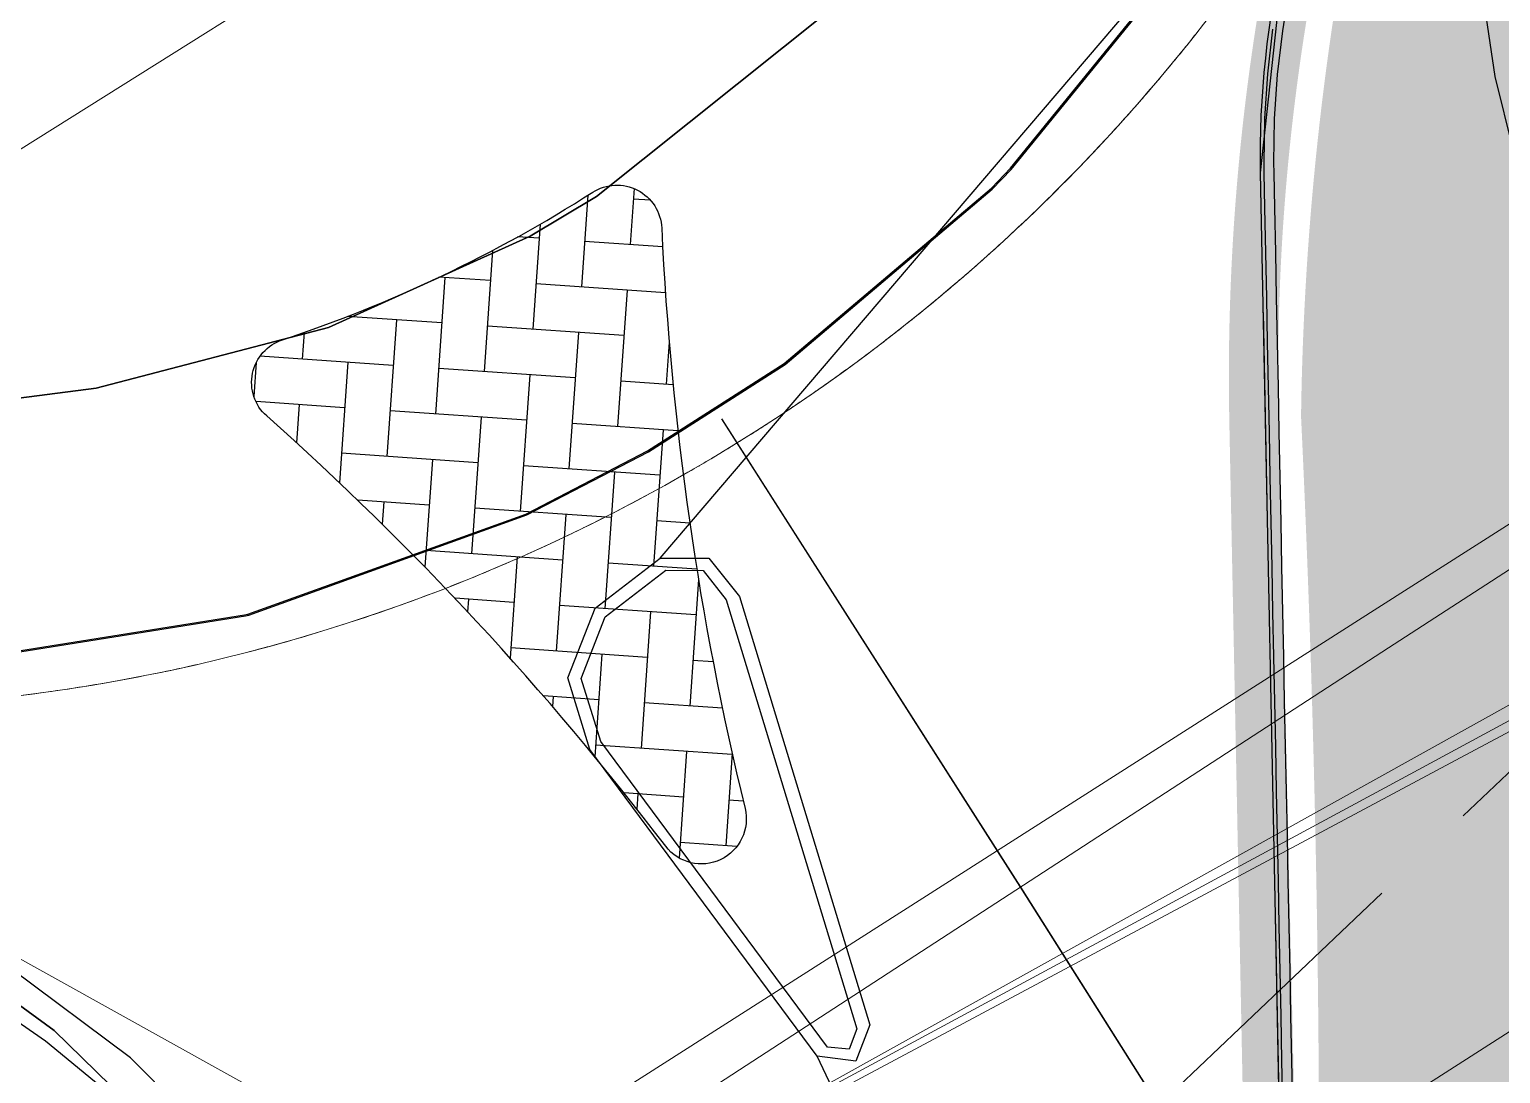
# Model space of a CAD drawing. Header units: metres. Extents: x 507649 to 508899, y 6966965 to 6967377.
# Drawn here: x 507816.89 to 507833.28, y 6967270.71 to 6967282.33 of the extents above; entities that cross this region are included whole.
import ezdxf

# ---------------------------------------------------------------- set-up
doc = ezdxf.new("R2010")
doc.units = ezdxf.units.M
doc.linetypes.add('CENTER2', pattern=[10, 6.25, -1.25, 1.25, -1.25])
for name, color, linetype, lineweight in [('C-PRKG', 252, 'Continuous', 5), ('C_UG_LINES', 252, 'EXISTING_COMMUNICATIONS', 0), ('D_UG_PIPES', 252, 'EXIST_SWD', 0), ('E_UG_LINES', 252, 'EXISTING_ELECTRICITY_UG', 0), ('HT_UG_LINES', 252, 'EXISTING_HIGH_VOLTAGE', 0), ('S_ABAND', 252, 'EXIST_SEWER', 0)]:
    doc.layers.add(name, color=color, linetype=linetype, lineweight=lineweight)
for name, color, linetype in [('C_PAVEMENT_HATCH_1', 252, 'Continuous'), ('C_RD_THRESHOLD_HATCH', 8, 'Continuous'), ('C_TEXT_2.5', 7, 'Continuous'), ('HATCH_LANDSCAPE', 1, 'Continuous'), ('KRB_LIP', 6, 'Continuous'), ('mga2020bdy', 252, 'Continuous'), ('mga2020ROAD_CROWN_SPOTS', 252, 'Continuous'), ('mga2020ROAD_KERB_BACK', 252, 'Continuous'), ('mga2020ROAD_KERB_LIP', 252, 'Continuous'), ('mga2020ROAD_MARKS', 252, 'Continuous'), ('PAV_CREST SAG', 2, 'Continuous'), ('ROAD_CROWN_SPOTS', 252, 'Continuous'), ('ROAD_MARKS', 252, 'Continuous'), ('TIN BORDER', 5, 'Continuous')]:
    doc.layers.add(name, color=color, linetype=linetype)
doc.styles.get("Standard").update_dxf_attribs({"font": 'ARIALN.TTF'})
doc.linetypes.add('EXIST_SEWER', pattern='A,5,-2.5,5,-2,["S",Standard,S=2.5,R=0,X=0,Y=-1.25],-3.5,5,-2.5,5,-2.5', length=33)
doc.linetypes.add('EXIST_SWD', pattern='A,5,-2.5,5,-2,["SWD",Standard,S=2.5,R=0,X=0,Y=-1.25],-8,5,-2.5,5,-2.5', length=37.5)
doc.linetypes.add('EXISTING_COMMUNICATIONS', pattern='A,2,-2,2,-2,2,-2,["COMS",Standard,S=2.5,R=0,X=0,Y=-1.25],-9.75,2,-2,2,-2', length=29.75)
doc.linetypes.add('EXISTING_ELECTRICITY_UG', pattern='A,2,-2,2,-2,2,-2,["E-UG",Standard,S=2.5,R=0,X=0,Y=-1.25],-9.15,2,-2,2,-2', length=29.15)
doc.linetypes.add('EXISTING_HIGH_VOLTAGE', pattern='A,2,-2,2,-2,2,-2,["HV",Standard,S=2.5,R=0,X=0,Y=-1.25],-5.9,2,-2,2,-2', length=25.9)
pattern_1 = [(212.0138548872359, (0, 0), (-0.2853885986457874, -1.237519029097712), [0.238125, -1.557926224]), (167.0138548872359, (0, 0), (-0.2853885986797646, -1.237519029245046), [0.238125, -1.031875]), (257.0138548872358, (0, 0), (1.237519029245046, -0.2853885986797647), [0.238125, -1.031875])]

# ---------------------------------------------------------------- blocks, each defined once
blk = doc.blocks.new('XD_HATCH')
at = {"layer": 'C_PAVEMENT_HATCH_1'}
h = blk.add_hatch(color=256, dxfattribs=at)
h.dxf.hatch_style = 1
edge = h.paths.add_edge_path()
edge.add_line((507833.1805010745, 6967290.990133623), (507833.6972694597, 6967290.801850758))
edge.add_line((507833.6972694597, 6967290.801850758), (507832.3039861959, 6967286.977791952))
edge.add_arc((507855.4316101987, 6967278.50754754), 24.62990118569091, 159.8852848582203, 181.2409717342907)
edge.add_line((507830.8074859045, 6967277.974129166), (507830.9934139936, 6967269.83204882))
edge.add_arc((507850.8904296306, 6967271.573833326), 19.97310803364276, 185.0029183119917, 198.0270897290916)
edge.add_line((507831.897795374, 6967265.392823011), (507830.8510696157, 6967267.020315315))
edge.add_line((507830.8510696157, 6967267.020315315), (507830.4212227296, 6967269.778493953))
edge.add_line((507830.4212227296, 6967269.778493953), (507830.257595785, 6967277.963135796))
edge.add_arc((507855.652521414, 6967278.470829857), 25.4000000189572, 159.9809548697162, 181.1453017407169, ccw=False)
edge.add_line((507831.7872178112, 6967287.166074816), (507833.1805010745, 6967290.990133623))
at = {"layer": 'C_RD_THRESHOLD_HATCH'}
h = blk.add_hatch(dxfattribs=at)
h.set_pattern_fill('AR-HBONE', color=256, scale=0.005, angle=9.027556498247778)
h.set_pattern_definition([(176.0414113854837, (-399.8667242030793, 598.5184347924796), (-0.5418580264764316, -0.4717180080758702), [1.524, -0.508]), (266.0414113854836, (-400.3735118749216, 598.5535047777757), (-0.5418580264764316, -0.4717180080758702), [1.524, -0.508])])
h.paths.add_polyline_path([(507819.7120138711, 6967278.877607235, 0.5780142420946083), (507819.5365861387, 6967278.029027896, -0.04830947577134583), (507823.9801892725, 6967273.237962232, 0.8125308460829055), (507824.8636420964, 6967273.659413892, -0.04826917255151067), (507823.9361948022, 6967280.122298284, 0.5771003589528642), (507823.1673656821, 6967280.520515608, -0.06262473520801268)])
at = {"layer": 'HATCH_LANDSCAPE', "ltscale": 0.5}
h = blk.add_hatch(dxfattribs=at)
h.set_pattern_fill('GRASS', color=256, scale=0.05)
h.set_pattern_definition(pattern_1)
edge = h.paths.add_edge_path()
edge.add_line((507834.6193954688, 6967286.600291312), (507833.7744819438, 6967278.376576887))
edge.add_line((507833.7744819438, 6967278.376576887), (507834.4563013571, 6967266.573215681))
edge.add_arc((507833.4405025796, 6967266.388232799), 1.032504635821581, -56.826910624540915, 10.32079942507761, ccw=False)
edge.add_line((507834.0054582986, 6967265.524004323), (507833.7027343768, 6967265.334803052))
edge.add_line((507833.7027343768, 6967265.334803052), (507831.8594749742, 6967265.881364897))
edge.add_arc((507790.5773104377, 6967261.196539683), 41.54713824204508, 6.474400307689323, 11.72995768922527)
edge.add_arc((507652.9265846052, 6967269.569625111), 178.3302356474724, 0.02358824089148739, 2.71769856664063)
edge.add_arc((507863.8942544243, 6967277.588491443), 32.84090955609387, 156.3817777161933, 179.2381558797338, ccw=False)
edge.add_line((507833.8042519437, 6967290.745888267), (507834.8679978019, 6967290.303659754))
edge.add_line((507834.8679978019, 6967290.303659754), (507834.6193954688, 6967286.600291312))
edge = h.paths.add_edge_path()
edge.add_line((507840.3758278713, 6967264.203142352), (507839.0110722934, 6967268.621626005))
edge.add_line((507839.0110722934, 6967268.621626005), (507838.9485292709, 6967268.96335339))
edge.add_line((507838.9485292709, 6967268.96335339), (507838.9635039289, 6967269.463142969))
edge.add_line((507838.9635039289, 6967269.463142969), (507838.7986050295, 6967271.470712554))
edge.add_line((507838.7986050295, 6967271.470712554), (507838.5425732806, 6967271.980642403))
edge.add_line((507838.5425732806, 6967271.980642403), (507838.3276533945, 6967272.489033962))
edge.add_line((507838.3276533945, 6967272.489033962), (507838.1811915217, 6967272.994864024))
edge.add_line((507838.1811915217, 6967272.994864024), (507838.0533473911, 6967273.499997469))
edge.add_line((507838.0533473911, 6967273.499997469), (507837.4350395626, 6967274.536448358))
edge.add_line((507837.4350395626, 6967274.536448358), (507837.4423968629, 6967274.829816634))
edge.add_line((507837.4423968629, 6967274.829816634), (507837.5229988345, 6967275.333441953))
edge.add_line((507837.5229988345, 6967275.333441953), (507837.4511233652, 6967275.830966054))
edge.add_line((507837.4511233652, 6967275.830966054), (507837.4007565235, 6967276.329350799))
edge.add_line((507837.4007565235, 6967276.329350799), (507837.3857934875, 6967276.829152185))
edge.add_line((507837.3857934875, 6967276.829152185), (507837.370830453, 6967277.328953573))
edge.add_line((507837.370830453, 6967277.328953573), (507837.3558674166, 6967277.828754963))
edge.add_line((507837.3558674166, 6967277.828754963), (507837.2868396933, 6967278.325932855))
edge.add_line((507837.2868396933, 6967278.325932855), (507837.6200792361, 6967280.303915056))
edge.add_line((507837.6200792361, 6967280.303915056), (507837.7290554307, 6967281.298135414))
edge.add_line((507837.7290554307, 6967281.298135414), (507837.7573070796, 6967281.797625691))
edge.add_line((507837.7573070796, 6967281.797625691), (507837.7636895417, 6967283.303206245))
edge.add_line((507837.7636895417, 6967283.303206245), (507837.8003609218, 6967283.801932706))
edge.add_line((507837.8003609218, 6967283.801932706), (507837.9000467379, 6967284.294942679))
edge.add_line((507837.9000467379, 6967284.294942679), (507838.1892145728, 6967285.27281657))
edge.add_line((507838.1892145728, 6967285.27281657), (507838.2709380821, 6967285.76745603))
edge.add_line((507838.2709380821, 6967285.76745603), (507838.3266258775, 6967286.264457378))
edge.add_line((507838.3266258775, 6967286.264457378), (507837.0560399769, 6967286.298986694))
edge.add_line((507837.0560399769, 6967286.298986694), (507837.0835343571, 6967286.024042889))
edge.add_line((507837.0835343571, 6967286.024042889), (507836.2865385371, 6967278.301777771))
edge.add_line((507836.2865385371, 6967278.301777771), (507836.7876890182, 6967269.762304413))
edge.add_line((507836.7876890182, 6967269.762304413), (507836.9971126427, 6967265.972532831))
edge.add_arc((507835.4371840455, 6967265.897474349), 1.561733333287741, -51.23638324740051, 2.7547542889499255, ccw=False)
edge.add_line((507836.4149990282, 6967264.679735105), (507834.7624550043, 6967263.638633193))
edge.add_line((507834.7624550043, 6967263.638633193), (507834.4121730048, 6967261.651446117))
edge.add_line((507834.4121730048, 6967261.651446117), (507838.3368731732, 6967255.369637094))
edge.add_arc((507838.6337139034, 6967255.555079446), 0.3500046931441444, 211.9938469782421, 302.0003564141913)
edge.add_line((507838.8191899792, 6967255.258259786), (507843.101993131, 6967257.934036493))
edge.add_line((507843.101993131, 6967257.934036493), (507849.8852496934, 6967247.07687023))
edge.add_line((507849.8852496934, 6967247.07687023), (507845.6774635735, 6967244.447962086))
edge.add_arc((507845.8629146009, 6967244.151132302), 0.3500000055097708, 121.9960008084674, 211.9959994580438)
edge.add_line((507845.5660848131, 6967243.965681282), (507846.3608748999, 6967242.693553649))
edge.add_arc((507846.6577046819, 6967242.879004667), 0.3499999992237749, 211.9959995750367, 301.9960000325869)
edge.add_line((507846.843155702, 6967242.582174886), (507851.0509418198, 6967245.211083031))
edge.add_line((507851.0509418198, 6967245.211083031), (507857.8321027337, 6967234.357270999))
edge.add_line((507857.8321027337, 6967234.357270999), (507858.9988426766, 6967232.489806683))
edge.add_line((507858.9988426766, 6967232.489806683), (507868.429303905, 6967217.395569216))
edge.add_line((507868.429303905, 6967217.395569216), (507869.5949960137, 6967215.529782008))
edge.add_line((507869.5949960137, 6967215.529782008), (507879.0265050395, 6967200.433867412))
edge.add_line((507879.0265050395, 6967200.433867412), (507880.1921971678, 6967198.568080215))
edge.add_line((507880.1921971678, 6967198.568080215), (507889.6237061941, 6967183.472165617))
edge.add_line((507889.6237061941, 6967183.472165617), (507890.8654897539, 6967181.651586474))
edge.add_line((507890.8654897539, 6967181.651586474), (507890.78939832, 6967181.606378422))
edge.add_line((507890.78939832, 6967181.606378422), (507900.2209073459, 6967166.510463823))
edge.add_line((507900.2209073459, 6967166.510463823), (507895.9380880529, 6967163.834677034))
edge.add_arc((507896.1235286639, 6967163.537840749), 0.3500000003503933, 121.9939907182898, 211.995999679091)
edge.add_line((507895.8266988816, 6967163.352389731), (507896.6214968842, 6967162.080249425))
edge.add_arc((507896.9183187509, 6967162.265713116), 0.3500000018341326, 211.9984456399561, 301.9959995639969)
edge.add_line((507897.1037697699, 6967161.968883332), (507901.3865994727, 6967164.644676626))
edge.add_line((507901.3865994727, 6967164.644676626), (507910.8181198454, 6967149.548743869))
edge.add_line((507910.8181198454, 6967149.548743869), (507906.5469344868, 6967146.881073231))
edge.add_arc((507906.7649254681, 6967146.60279344), 0.3534964070741735, 128.0734383935601, 218.4885273424348)
edge.add_line((507906.4882322391, 6967146.382792152), (507907.8077363106, 6967145.09715323))
edge.add_line((507907.8077363106, 6967145.09715323), (507909.4019173644, 6967144.173819486))
edge.add_line((507909.4019173644, 6967144.173819486), (507911.1823639972, 6967145.031849517))
edge.add_line((507911.1823639972, 6967145.031849517), (507911.5937693072, 6967146.466231182))
edge.add_line((507911.5937693072, 6967146.466231182), (507913.3115518014, 6967147.539454071))
edge.add_line((507913.3115518014, 6967147.539454071), (507911.7606791812, 6967150.31452311))
edge.add_line((507911.7606791812, 6967150.31452311), (507911.3516734242, 6967151.137682742))
edge.add_line((507911.3516734242, 6967151.137682742), (507910.3122964422, 6967152.846562749))
edge.add_line((507910.3122964422, 6967152.846562749), (507910.0252096546, 6967153.256762363))
edge.add_line((507910.0252096546, 6967153.256762363), (507908.2385922894, 6967155.677914258))
edge.add_line((507908.2385922894, 6967155.677914258), (507906.8184919446, 6967157.738492343))
edge.add_line((507906.8184919446, 6967157.738492343), (507905.1467407583, 6967160.231409438))
edge.add_line((507905.1467407583, 6967160.231409438), (507902.6614143918, 6967164.574281249))
edge.add_line((507902.6614143918, 6967164.574281249), (507901.6885275752, 6967166.324702467))
edge.add_line((507901.6885275752, 6967166.324702467), (507890.3491982194, 6967184.591189887))
edge.add_line((507890.3491982194, 6967184.591189887), (507887.9237704384, 6967188.381701108))
edge.add_line((507887.9237704384, 6967188.381701108), (507882.2643780904, 6967197.226188837))
edge.add_line((507882.2643780904, 6967197.226188837), (507881.0852914122, 6967198.949191695))
edge.add_line((507881.0852914122, 6967198.949191695), (507875.2149336361, 6967208.149412785))
edge.add_line((507875.2149336361, 6967208.149412785), (507870.7184207928, 6967215.362695415))
edge.add_line((507870.7184207928, 6967215.362695415), (507864.5811197124, 6967226.2673669))
edge.add_line((507864.5811197124, 6967226.2673669), (507858.7044504904, 6967235.079158742))
edge.add_line((507858.7044504904, 6967235.079158742), (507856.2419477561, 6967238.744187914))
edge.add_line((507856.2419477561, 6967238.744187914), (507855.1022316874, 6967240.390378837))
edge.add_line((507855.1022316874, 6967240.390378837), (507854.8173026708, 6967240.801926568))
edge.add_line((507854.8173026708, 6967240.801926568), (507854.0618077191, 6967242.098604715))
edge.add_line((507854.0618077191, 6967242.098604715), (507852.5759900268, 6967244.707687907))
edge.add_line((507852.5759900268, 6967244.707687907), (507851.0659693284, 6967247.30164973))
edge.add_line((507851.0659693284, 6967247.30164973), (507849.5393429832, 6967249.885236805))
edge.add_line((507849.5393429832, 6967249.885236805), (507848.9948612684, 6967250.724186689))
edge.add_line((507848.9948612684, 6967250.724186689), (507848.7226204122, 6967251.14366163))
edge.add_line((507848.7226204122, 6967251.14366163), (507848.4401184251, 6967251.556725703))
edge.add_line((507848.4401184251, 6967251.556725703), (507847.8617705563, 6967252.374516952))
edge.add_line((507847.8617705563, 6967252.374516952), (507847.3355865018, 6967253.224898706))
edge.add_line((507847.3355865018, 6967253.224898706), (507845.797505259, 6967255.80132908))
edge.add_line((507845.797505259, 6967255.80132908), (507844.2185886921, 6967258.445995442))
edge.add_line((507844.2185886921, 6967258.445995442), (507842.8502130355, 6967261.021741795))
edge.add_line((507842.8502130355, 6967261.021741795), (507842.61122275, 6967261.46138907))
edge.add_line((507842.61122275, 6967261.46138907), (507842.0412357287, 6967262.285757845))
edge.add_line((507842.0412357287, 6967262.285757845), (507840.3758278713, 6967264.203142352))
h = blk.add_hatch(dxfattribs=at)
h.set_pattern_fill('GRASS', color=256, scale=0.05)
h.set_pattern_definition(pattern_1)
h.paths.add_polyline_path([(507794.2220197883, 6967274.079800207), (507799.6365671419, 6967276.387158673), (507801.6839709962, 6967276.558934204), (507805.0072824177, 6967276.382587353), (507808.2535075527, 6967275.649430217), (507811.3777088625, 6967274.495574014), (507814.3363112542, 6967272.968123546), (507817.0729687526, 6967271.071511099), (507817.7453610408, 6967270.519186907), (507820.8046315601, 6967267.430784673), (507821.845686282, 6967265.766763328), (507821.7900266075, 6967265.393410834), (507822.7194955633, 6967263.889397555), (507823.0977196833, 6967263.740801018), (507823.8049183497, 6967263.183961596), (507825.7563928138, 6967262.053961642), (507825.658755254, 6967261.151054123), (507825.5441518705, 6967260.237546831), (507821.0712639182, 6967257.451832637), (507818.8727077473, 6967260.930430212), (507816.0368255893, 6967264.576141057), (507812.8109087891, 6967267.433336127), (507809.6018619249, 6967269.302862145), (507805.8618507306, 6967270.622590808), (507801.8063171711, 6967271.22936102), (507798.1702096141, 6967271.049114736), (507795.5692684158, 6967270.421982888)])
at = {"layer": 'C_RD_THRESHOLD_HATCH', "flags": 128}
blk.add_lwpolyline([(507823.9361948018, 6967280.122298281, 0.04826917254971054), (507824.8636420964, 6967273.659413888, -0.812530845466988), (507823.9801892728, 6967273.237962229, 0.04830947577510638), (507819.5365861387, 6967278.029027893, -0.5780142421293566), (507819.7120138709, 6967278.877607231, 0.06262473521279072), (507823.1673656825, 6967280.520515605, -0.5771041970021659), (507823.936195067, 6967280.122292529)], format="xyb", close=True, dxfattribs=at)
blk = doc.blocks.new('XE_SURVEY')
at = {"layer": 'C_UG_LINES', "flags": 128}
for points in [[(507796.8915589323, 6967270.458031959), (507808.7095223587, 6967266.385472511), (507811.073115044, 6967265.570960621), (507813.2055786164, 6967264.626075762), (507813.9267390646, 6967264.294194201), (507814.2937390646, 6967264.0171942), (507814.7387390646, 6967264.010194201), (507815.3684404712, 6967264.504925121), (507815.7769794907, 6967264.793188662), (507817.4408766003, 6967265.902709762), (507818.8057390646, 6967266.805194201), (507819.0697390646, 6967266.919194201), (507820.8298474543, 6967267.868940723), (507821.2698745517, 6967268.106377354), (507823.0299829414, 6967269.056123876), (507823.4700100389, 6967269.293560506), (507825.2301184285, 6967270.243307029), (507832.2705519873, 6967274.042293117), (507836.5717390646, 6967276.3631942), (507838.2377390646, 6967276.9841942)], [(507838.2877390646, 6967276.8631942), (507836.6257390646, 6967276.249194201), (507832.7819507303, 6967274.196291719), (507828.3715598704, 6967271.84077639), (507823.5201299245, 6967269.249709529), (507820.8738954086, 6967267.836400332), (507819.1097390646, 6967266.894194201), (507818.8607390646, 6967266.7101942), (507818.6105697533, 6967266.53981103), (507818.197312499, 6967266.258353322), (507816.5442834815, 6967265.132522487), (507816.1310262272, 6967264.851064779), (507816.0607390646, 6967264.803194201), (507815.0767390646, 6967264.007194201), (507814.8437390646, 6967263.874194201), (507814.4977390646, 6967263.8931942), (507813.9647390646, 6967264.183194201)]]:
    blk.add_lwpolyline(points, dxfattribs=at)
at = {"layer": 'D_UG_PIPES', "flags": 128}
blk.add_lwpolyline([(507839.8737390646, 6967274.913194201), (507837.6597390646, 6967273.897194201), (507836.287987071, 6967273.040269411), (507831.2362781653, 6967269.802949974), (507823.2377390646, 6967264.6771942)], dxfattribs=at)
at = {"layer": 'E_UG_LINES', "flags": 128}
blk.add_lwpolyline([(507817.2227390645, 6967265.827194201), (507837.8197390646, 6967277.2851942), (507837.8167390646, 6967277.905194201), (507837.3477390646, 6967279.271194201), (507837.2257390646, 6967279.8811942), (507837.4589607367, 6967280.482137543), (507838.2817390646, 6967282.6021942), (507838.5952729094, 6967285.309986497), (507838.6172514759, 6967285.721770137), (507838.7437390646, 6967286.5921942), (507839.0620337288, 6967288.271521547), (507839.9931415994, 6967293.184060415), (507840.0862523864, 6967293.675314303), (507840.2567390646, 6967294.0741942), (507841.5342301978, 6967295.813613861), (507841.8677390646, 6967296.1821942)], dxfattribs=at)
at = {"layer": 'HT_UG_LINES', "flags": 128}
for points in [[(507790.516521466, 6967317.569393685), (507790.1807390646, 6967316.9841942), (507790.1297390646, 6967316.772194201), (507789.8818155807, 6967315.184170079), (507789.1876806832, 6967310.738028297), (507788.026639923, 6967302.82275053), (507786.9427136273, 6967295.401490274), (507786.2659356714, 6967289.945326399), (507785.9357390646, 6967286.2611942), (507786.2762644754, 6967285.005445766), (507787.6251095835, 6967282.902362982), (507790.6012899249, 6967278.277176437), (507794.5187390646, 6967272.189194201), (507794.7263663691, 6967272.031820639), (507795.1467390646, 6967271.713194201), (507799.4245811138, 6967270.408014036), (507804.5896534841, 6967268.520528071), (507811.6191266862, 6967265.905856676), (507813.5727390646, 6967265.179194201), (507813.9881369201, 6967265.192783425), (507814.9790113409, 6967265.25683639), (507818.8438147675, 6967267.557180677), (507823.0594152589, 6967270.245807184), (507827.2750157503, 6967272.934433691), (507831.9121762907, 6967275.89192285), (507834.0199765364, 6967277.236236104), (507835.1823487764, 6967277.977574099), (507835.9663227361, 6967278.357882428), (507837.5415029714, 6967279.122007505), (507837.8282378037, 6967282.609498112), (507837.9464985215, 6967283.601599588), (507838.2778573302, 6967285.573958921), (507838.6920558409, 6967288.039408088), (507839.5204528623, 6967292.970306422), (507839.6637390646, 6967293.823194201), (507839.9257390646, 6967294.366194201), (507840.5642016453, 6967295.17731568), (507841.6267390646, 6967296.527194201), (507844.9020572021, 6967298.418389937), (507851.4606391954, 6967302.056092312), (507858.3654433312, 6967306.093618346), (507860.5248635198, 6967307.353342304)], [(507789.4666966768, 6967316.702941376), (507788.3683861165, 6967309.789723564), (507787.5905686571, 6967304.345001348), (507786.5299084854, 6967296.920380146), (507786.1763550948, 6967294.445506412), (507785.839601562, 6967292.057403652), (507785.3238328162, 6967286.493089524), (507785.6977390646, 6967284.8981942), (507786.0887692277, 6967284.136924844), (507786.3462596885, 6967283.709321521), (507788.8598977152, 6967279.976812463), (507790.2563632856, 6967277.90319632), (507791.9321219701, 6967275.414856948), (507794.4997390646, 6967271.6021942), (507795.3367390646, 6967271.019194201), (507796.2378292554, 6967270.745743148), (507799.5311903783, 6967269.746317035), (507804.7148825601, 6967267.908879947), (507809.4237716155, 6967266.22770064), (507812.2491050488, 6967265.218993055), (507813.4277390646, 6967264.798194201), (507814.1638156542, 6967264.662381984), (507814.6492652154, 6967264.620209678), (507816.4600022385, 6967265.469463134), (507817.3548535319, 6967265.913011418), (507819.0320724226, 6967267.002477706), (507819.4513771452, 6967267.274844279), (507821.5479007586, 6967268.636677139), (507825.3216432626, 6967271.087976286), (507832.0305188252, 6967275.445841439), (507834.1270424385, 6967276.807674299), (507835.0263084916, 6967277.171421773), (507837.3438916222, 6967278.108869602), (507838.0514739312, 6967278.08906449), (507838.5857738786, 6967277.718442818), (507838.9525583178, 6967277.007639801), (507839.1006333434, 6967275.013128887), (507839.1203654389, 6967274.747345514), (507839.6117390646, 6967273.098194201), (507840.166251569, 6967271.801014868), (507840.4073562102, 6967271.364203855), (507841.4473096335, 6967269.655842981), (507842.7472514127, 6967267.520391888), (507844.0471931919, 6967265.384940795), (507845.6071233269, 6967262.822399483), (507846.907065106, 6967260.686948391), (507848.2070068853, 6967258.551497297), (507848.5996165462, 6967257.908244752), (507849.5188827537, 6967256.423372585), (507850.8348309996, 6967254.297747921), (507852.1507792455, 6967252.172123256), (507853.7299171406, 6967249.621373659), (507855.0458653865, 6967247.495748995), (507856.3618136324, 6967245.37012433), (507857.6777618784, 6967243.244499666), (507860.3096583702, 6967238.993250336), (507861.8887962652, 6967236.442500739), (507864.5206927571, 6967232.191251411), (507867.4471680819, 6967227.534522778), (507870.1205153672, 6967223.309216364), (507874.1305362952, 6967216.971256743), (507874.3978710237, 6967216.548726101), (507875.4672099379, 6967214.858603536), (507875.7345446664, 6967214.436072895), (507875.9937457235, 6967214.026397767), (507876.1093225256, 6967213.84267688), (507876.2347370225, 6967213.634777103), (507876.7798684667, 6967212.73111199), (507877.2964058228, 6967211.874847335), (507878.3294805349, 6967210.162318025), (507879.6208239251, 6967208.021656387), (507880.9121673154, 6967205.880994748), (507882.2035107056, 6967203.74033311), (507883.7531227738, 6967201.171539145), (507884.786197486, 6967199.459009835), (507885.3027348421, 6967198.602745179), (507886.3358095542, 6967196.890215869), (507886.5940782322, 6967196.462083541), (507887.623672826, 6967194.755323227), (507888.4767390646, 6967193.3411942), (507888.939961876, 6967192.622278519), (507890.5648715438, 6967190.100440186), (507891.9189629336, 6967187.998908244), (507892.9907367331, 6967186.33552947), (507893.0022360454, 6967186.317682689), (507894.8979639912, 6967183.375537969), (507896.252055381, 6967181.274006026), (507897.6061467708, 6967179.172474083), (507899.3737390646, 6967176.429194201), (507901.2067811604, 6967173.17313499), (507903.9049048621, 6967168.380418798), (507905.3766086994, 6967165.766209967), (507906.6030285638, 6967163.587702607), (507907.5841644553, 6967161.844896719), (507908.8105843198, 6967159.666389359), (507909.3967390646, 6967158.6251942), (507909.8545001108, 6967156.879048722), (507910.4884652348, 6967154.46076664), (507910.6152582596, 6967153.977110225), (507911.1185463925, 6967152.053119075), (507911.1483750044, 6967151.900386515), (507911.3935395501, 6967150.918053583), (507912.1199787448, 6967148.007334412), (507913.9478512463, 6967140.733571518), (507915.6957390646, 6967134.162194201), (507919.1949439618, 6967129.043865682), (507921.8223078701, 6967127.059333985), (507926.7692017755, 6967126.164536833), (507930.8748819091, 6967126.929602946), (507931.785581651, 6967127.289850254), (507937.0256443868, 6967130.812627831), (507939.977542479, 6967135.672198986), (507940.7129253979, 6967136.882825338), (507941.9160463804, 6967140.78508985), (507942.6526166667, 6967143.174119824)]]:
    blk.add_lwpolyline(points, dxfattribs=at)
at = {"layer": 'mga2020bdy'}
blk.add_polyline3d([(507815.3346706298, 6967278.041236704, 4.977048848888042), (507817.6363145687, 6967278.338723004, 5.008043086440635), (507820.2232670619, 6967279.013885377, 5.039411949341575), (507822.4694649121, 6967280.032029168, 5.068341417391688), (507823.211441691, 6967280.472593747, 5.050576361925395), (507825.8082074623, 6967282.54956877, 4.981990047577606)], dxfattribs=at)
at = {"layer": 'mga2020ROAD_CROWN_SPOTS'}
blk.add_polyline3d([(507824.6095257946, 6967277.985532708, 5.025702666123508), (507827.9588647451, 6967272.740206889, 4.932680590417887), (507832.7411500632, 6967265.173833888, 4.856702005114644)], dxfattribs=at)
at = {"layer": 'mga2020ROAD_KERB_BACK'}
blk.add_polyline3d([(507814.336311254, 6967272.968123543, 4.918846158514478), (507817.0729687521, 6967271.071511097, 4.895116670422695), (507817.7453610408, 6967270.519186904, 4.88891929934537), (507820.8046315598, 6967267.430784672, 4.836368804765858), (507821.845686282, 6967265.766763325, 4.824591972054077), (507821.7900266072, 6967265.393410831, 4.818216495955965), (507822.7194955635, 6967263.889397552, 4.801651932627946), (507823.0977196825, 6967263.740801015, 4.793439422029612), (507823.80491835, 6967263.183961594, 4.790686112405665), (507825.7281850991, 6967260.147415413, 4.753626332810374)], dxfattribs=at)
at = {"layer": 'mga2020ROAD_KERB_LIP'}
for points in [[(507839.8140979399, 6967269.34816642, 4.654402264680595), (507837.390933875, 6967273.115664792, 4.689157754409297), (507836.2721829271, 6967274.958398334, 4.698426932609651), (507835.1814738894, 6967276.792382579, 4.727496738041138), (507834.6008711212, 6967277.872832519, 4.739988209964393), (507833.4210993186, 6967280.983522862, 4.773914114698218), (507833.21705476, 6967281.807557365, 4.782558664007874), (507832.8529794187, 6967284.261555151, 4.800173557563791), (507832.9090624058, 6967287.516346589, 4.823301178005726), (507832.916322456, 6967287.587924015, 4.824052800931637), (507833.5563326271, 6967290.853200631, 4.858862503549589), (507834.3790779315, 6967293.111339023, 4.88398873765826), (507834.7737624672, 6967293.949893867, 4.889212746220306), (507836.5288249956, 6967296.77680029, 4.907991780235252), (507837.1988024024, 6967297.613420451, 4.91403346672747), (507838.6093643368, 6967299.100100264, 4.930517216019884), (507838.7633979355, 6967299.241834298, 4.932056280674553), (507839.8996895797, 6967300.185794771, 4.942921407953376)], [(507824.3552540817, 6967263.210712752, 4.684078221134186), (507823.0817752835, 6967265.258700086, 4.692086504439329), (507821.5051048379, 6967267.307962562, 4.716474354948986), (507821.1333701123, 6967267.745206805, 4.721886166193152), (507818.0279656761, 6967270.874324698, 4.777687725832102), (507818.0187502885, 6967270.882168232, 4.77776166243039), (507815.3496992346, 6967272.872873575, 4.798119063984895)]]:
    blk.add_polyline3d(points, dxfattribs=at)
at = {"layer": 'mga2020ROAD_MARKS'}
for points in [[(507825.8082074623, 6967282.54956877, 4.981990047577606), (507823.211441691, 6967280.472593747, 5.050576361925395), (507822.4694649121, 6967280.032029168, 5.068341417391688), (507820.2232670619, 6967279.013885377, 5.039411949341575), (507817.6363145687, 6967278.338723004, 5.008043086440635), (507815.3346706298, 6967278.041236704, 4.977048848888042), (507812.3143023163, 6967277.721602491, 4.936485978967834), (507810.3606066982, 6967277.557333411, 4.918282720826092), (507806.9839925446, 6967277.351634419, 4.88687340346139), (507802.3414556886, 6967277.138805415, 4.868306372444209), (507800.3790471219, 6967277.070763134, 4.856953791605855), (507798.1008526481, 6967276.609311718, 4.843509660172065), (507797.9369100454, 6967276.559315305, 4.841723690262032), (507795.6375464019, 6967275.590532969, 4.815684402332693), (507793.9335915686, 6967274.491078609, 4.794532438827789)], [(507809.4058895492, 6967275.856651828, 4.846681302581985), (507812.6871393083, 6967275.2991701, 4.866292931318886), (507814.5434868363, 6967275.222327281, 4.877232368895521), (507816.0153624968, 6967275.281386207, 4.893903512837425), (507819.3023823726, 6967275.80377131, 4.93160428298489), (507819.3361456722, 6967275.812031247, 4.931997577707061), (507822.4343034673, 6967276.927051019, 4.997235371932819), (507823.7888598202, 6967277.62857592, 5.027426259140777), (507825.3094215594, 6967278.601774782, 4.984960415417874), (507827.617122121, 6967280.553311619, 4.913817088117479), (507827.8279435637, 6967280.775415878, 4.911410518226153), (507829.9295506304, 6967283.357504035, 4.885225738670685), (507830.9081834214, 6967284.865093336, 4.871097425140103), (507831.6516457833, 6967286.206770571, 4.865677043970907), (507832.9607605117, 6967289.267840669, 4.853904814386462), (507833.2372998067, 6967290.114450477, 4.850757920622902)]]:
    blk.add_polyline3d(points, dxfattribs=at)
at = {"layer": 'ROAD_CROWN_SPOTS'}
blk.add_polyline3d([(507824.6004967717, 6967277.996472284, 5.025702666123508), (507827.9510754515, 6967272.748885257, 4.932680590417887), (507832.7351287646, 6967265.179251828, 4.856702005114644)], dxfattribs=at)
at = {"layer": 'ROAD_MARKS'}
blk.add_polyline3d([(507809.3905159266, 6967275.867131562, 4.846681302581985), (507812.6731068636, 6967275.309328638, 4.866292931318886), (507814.5302197498, 6967275.232402727, 4.877232368895521), (507816.0027055708, 6967275.291445381, 4.893903512837425), (507819.2910988639, 6967275.813955584, 4.93160428298489), (507819.324876351, 6967275.822218002, 4.931997577707061), (507822.4243458646, 6967276.937613114, 4.997235371932819), (507823.7794816353, 6967277.639390605, 5.027426259140777), (507825.3006989358, 6967278.612949785, 4.984960415417874), (507827.6094075379, 6967280.565229662, 4.913817088117479), (507827.8203222822, 6967280.787419917, 4.911410518226153), (507829.9228696148, 6967283.370517504, 4.885225738670685), (507830.9019486874, 6967284.878703044, 4.871097425140103), (507831.6457555158, 6967286.220914425, 4.865677043970907), (507832.9554961063, 6967289.28321389, 4.853904814386462), (507833.2321731381, 6967290.130166072, 4.850757920622902)], dxfattribs=at)
at = {"layer": 'S_ABAND', "flags": 128}
blk.add_lwpolyline([(507803.53361393, 6967272.680870763), (507856.4069190848, 6967305.852477254)], dxfattribs=at)
blk = doc.blocks.new('25027_BNP_Skygate Play-Sheet - 000101 - SITE PLAN')
at = {"layer": 'C-PRKG'}
for p, q in [((-2246363.664499062, 3960197.057937946), (-2240406.802472003, 3963497.838305818)), ((-2244584.76129009, 3946306.41020187), (-2254598.978347028, 3952294.370433745)), ((-2242499.246940985, 3949081.524612951), (-2242500.614678442, 3949090.833697647))]:
    blk.add_line(p, q, dxfattribs=at)
for radius, start, end in [(19800.23849663521, 133.2440159509308, 188.344768485404), (19800.23849663534, 153.9370390149701, 155.3718282161791), (19800.23849663536, 155.3718632836626, 156.8066195094594), (19800.2384966354, 156.8066806037111, 158.2414108025528), (19800.23849663529, 158.2414790027908, 159.676202095517), (19800.23849663539, 159.6762563467686, 161.1109933875556), (19800.2384966354, 161.1110192944701, 162.5457823786961), (19800.23849663538, 162.545784683207, 163.980565168138), (19800.23849663539, 163.980575974657, 165.4153664297469), (19800.23849663541, 165.4153672677714, 166.8501585593468), (19800.2384966356, 166.8501713656013, 168.2601644416904), (19800.23849663532, 169.0023667655437, 169.7197411450041), (19800.23849663513, 169.7197622817998, 171.1545324397432), (19800.23849663537, 171.1545458974815, 172.5893237330008), (19800.2384966353, 172.5893271498927, 174.0241141819739), (19800.23849663541, 174.0241150243531, 175.4589063179446), (19800.23849663527, 175.458908951745, 176.8936976115676), (19800.23849663543, 176.8937067470939, 178.3037032092934), (19800.23849663533, 179.4046007497198, 179.763280199107), (19800.23849663515, 179.7632995639259, 181.1980714913802), (19800.2384966354, 181.1980911564793, 182.6328627836414), (19800.23849663521, 182.632877769846, 184.067654074893), (19800.2384966354, 184.0676576964913, 185.5024329248014), (19800.23849663537, 185.5024453671441, 186.9372103662466), (19800.23849663537, 186.9372366627483, 188.0132990465642), (19800.23849663555, 188.0215570979192, 188.344768485404), (19800.23849663559, 188.344768485404, 214.1982712283716), (19800.23849663523, 188.3720279542031, 189.8067903435856), (19800.23849663507, 189.8068192472009, 191.2415948454335), (19800.23849663516, 191.2416105412608, 192.6764018331049), (19800.23849663529, 192.6764042746895, 194.1111931252379), (19800.23849663545, 194.1112096481863, 195.545984419973), (19800.23849663518, 195.5460064425071, 196.9807757144167)]:
    blk.add_arc((-2222910.007381029, 3951964.429048812), radius, start, end, dxfattribs=at)
for points in [[(-2240909.020760144, 3960215.727889237), (-2240977.887516037, 3960065.487952031), (-2241044.873581812, 3959914.386076381), (-2241109.959579226, 3959762.470285104)], [(-2241109.959579226, 3959762.470285106), (-2241044.873581812, 3959914.386076383), (-2240977.887516038, 3960065.487952033), (-2240909.020760145, 3960215.72788924)], [(-2241109.967983222, 3959762.450669492), (-2241175.053493523, 3959610.535563353), (-2241238.23895352, 3959457.806551744), (-2241299.50498526, 3959304.311656769)], [(-2241299.504985261, 3959304.311656769), (-2241238.238953521, 3959457.806551745), (-2241175.053493524, 3959610.535563353), (-2241109.967983223, 3959762.450669493)], [(-2241299.513809749, 3959304.289548), (-2241360.780260434, 3959150.79306809), (-2241420.127244132, 3958996.530692034), (-2241477.535382316, 3958841.550443353)], [(-2241477.535382316, 3958841.550443354), (-2241420.127244132, 3958996.530692035), (-2241360.780260435, 3959150.793068091), (-2241299.51380975, 3959304.289548002)], [(-2241477.541955258, 3958841.53269887), (-2241534.951090825, 3958686.549303304), (-2241590.421302774, 3958530.848008302), (-2241643.933211416, 3958374.476840253)], [(-2241643.933211417, 3958374.476840254), (-2241590.421302774, 3958530.848008303), (-2241534.951090826, 3958686.549303306), (-2241477.541955259, 3958841.532698871)], [(-2241643.936135281, 3958374.468296201), (-2241697.448947211, 3958218.094255734), (-2241749.003384149, 3958061.050318695), (-2241798.58006535, 3957903.384514101)], [(-2241798.58006535, 3957903.384514103), (-2241749.003384149, 3958061.050318697), (-2241697.448947211, 3958218.094255735), (-2241643.936135281, 3958374.468296202)], [(-2241941.359594482, 3957428.570205163), (-2241986.964797041, 3957269.709780058), (-2242030.578324839, 3957110.277253343), (-2242072.189535886, 3956950.323433122)], [(-2242072.189535886, 3956950.323433121), (-2242113.800746934, 3956790.369612899), (-2242153.40964123, 3956629.89449917), (-2242191.005576786, 3956468.948900037)], [(-2242191.005576786, 3956468.948900037), (-2242227.952396466, 3956310.782121057), (-2242262.955167168, 3956152.160962832), (-2242296.003788658, 3955993.133646947)], [(-2242297.744926109, 3955984.746338609), (-2242331.3034093, 3955822.914668125), (-2242362.838394185, 3955660.663342137), (-2242392.339239581, 3955498.043164887)], [(-2242296.003788658, 3955993.133646946), (-2242296.584417386, 3955990.339708084), (-2242297.16444293, 3955987.545643855), (-2242297.743865239, 3955984.751454519)], [(-2242392.340549302, 3955498.035945185), (-2242421.841804078, 3955335.41316848), (-2242449.30885445, 3955172.421529521), (-2242474.731058727, 3955009.111834975)], [(-2242474.731058726, 3955009.111834975), (-2242449.308854449, 3955172.421529521), (-2242421.841804077, 3955335.41316848), (-2242392.340549302, 3955498.035945185)], [(-2242474.731777033, 3955009.107220643), (-2242500.154182228, 3954845.795981996), (-2242523.53170271, 3954682.166682249), (-2242544.853696489, 3954518.270129505)], [(-2242544.853696489, 3954518.270129506), (-2242555.514693378, 3954436.321853133), (-2242575.808923806, 3954272.291673891), (-2242594.042306535, 3954108.019645702), (-2242602.643609697, 3954025.829655807)], [(-2242602.643639985, 3954025.829366391), (-2242619.84620215, 3953861.449785182), (-2242634.987221505, 3953696.85430185), (-2242648.065287833, 3953532.094807502)], [(-2242648.065287833, 3953532.094807503), (-2242634.987221505, 3953696.85430185), (-2242619.846202149, 3953861.449785182), (-2242602.643639985, 3954025.829366391)], [(-2242648.065360001, 3953532.093898318), (-2242661.143367067, 3953367.335054347), (-2242672.158437405, 3953202.412200754), (-2242681.109160813, 3953037.377228031)], [(-2242681.109160812, 3953037.377228031), (-2242672.158437404, 3953202.412200754), (-2242661.143367066, 3953367.335054348), (-2242648.06536, 3953532.093898318)], [(-2242681.10933206, 3953037.374070536), (-2242689.905408899, 3952875.190019263), (-2242696.707844548, 3952712.897689363), (-2242701.515300633, 3952550.546328343)], [(-2242701.767064504, 3952541.981521387), (-2242706.587596816, 3952376.775376223), (-2242709.342401409, 3952211.509003947), (-2242710.030068113, 3952046.23429394)], [(-2242701.515300633, 3952550.546328343), (-2242701.599801406, 3952547.692674506), (-2242701.683685826, 3952544.839002432), (-2242701.766953887, 3952541.985312387)], [(-2242710.030095964, 3952046.227599791), (-2242710.717706713, 3951880.952922696), (-2242709.338180382, 3951715.669908577), (-2242705.890106802, 3951550.430446786)], [(-2242705.890106801, 3951550.430446787), (-2242709.338180381, 3951715.669908577), (-2242710.717706712, 3951880.952922696), (-2242710.030095963, 3952046.227599791)], [(-2242705.889965069, 3951550.423654674), (-2242702.441787558, 3951385.181930039), (-2242696.925006093, 3951219.983759638), (-2242689.338210447, 3951054.881034958)], [(-2242660.366852973, 3950559.911053687), (-2242648.639904711, 3950395.051016257), (-2242634.844961314, 3950230.338060892), (-2242618.989757292, 3950065.823398694)], [(-2242618.989757292, 3950065.823398694), (-2242634.844961314, 3950230.338060892), (-2242648.63990471, 3950395.051016258), (-2242660.366852972, 3950559.911053688)], [(-2242618.989343754, 3950065.819107796), (-2242603.134241754, 3949901.305879346), (-2242585.218915019, 3949736.990941061), (-2242565.251097856, 3949572.92550271)], [(-2242565.251097855, 3949572.92550271), (-2242585.218915018, 3949736.990941061), (-2242603.134241753, 3949901.305879346), (-2242618.989343753, 3950065.819107797)], [(-2242565.249996678, 3949572.916454912), (-2242545.661216217, 3949411.96598636), (-2242524.097143125, 3949251.25563453), (-2242500.56507949, 3949090.8337474)], [(-2242516.862743804, 3949204.217700147), (-2242534.144142191, 3949326.962543202), (-2242550.274314068, 3949449.869329156), (-2242565.249996678, 3949572.916454912)], [(-2242500.56507949, 3949090.833747401), (-2242505.968744799, 3949127.671408552), (-2242511.268638186, 3949164.524280415), (-2242516.464671234, 3949201.391777575)], [(-2242500.565079491, 3949090.8337474), (-2242500.109883258, 3949087.730600998), (-2242499.653950649, 3949084.627562533), (-2242499.197281715, 3949081.524632354)], [(-2242499.197281714, 3949081.524632355), (-2242499.653950648, 3949084.627562534), (-2242500.109883257, 3949087.730600998), (-2242500.56507949, 3949090.8337474)], [(-2242499.195632627, 3949081.513427315), (-2242475.130780419, 3948918.000530955), (-2242449.021230191, 3948754.788337404), (-2242420.874715921, 3948591.928054254)], [(-2242420.87471592, 3948591.928054255), (-2242449.02123019, 3948754.788337404), (-2242475.130780418, 3948918.000530956), (-2242499.195632627, 3949081.513427315)], [(-2242420.873007475, 3948591.918168923), (-2242392.726337328, 3948429.057475019), (-2242362.542692665, 3948266.54869439), (-2242330.329807525, 3948104.443035032)], [(-2242330.329807524, 3948104.443035032), (-2242362.542692664, 3948266.54869439), (-2242392.726337327, 3948429.057475019), (-2242420.873007474, 3948591.918168924)], [(-2242330.328745052, 3948104.437688327), (-2242298.115572164, 3947942.33081434), (-2242263.873128254, 3947780.627068271), (-2242227.609147535, 3947619.377659277)], [(-2242227.609147534, 3947619.377659277), (-2242263.873128254, 3947780.627068271), (-2242298.115572164, 3947942.33081434), (-2242330.328745051, 3948104.437688327)], [(-2242112.758735996, 3947137.036712207), (-2242072.460040466, 3946976.747500943), (-2242030.149870485, 3946816.963394076), (-2241985.845230992, 3946657.733840465)], [(-2241985.845230992, 3946657.733840465), (-2242030.149870485, 3946816.963394076), (-2242072.460040466, 3946976.747500943), (-2242112.758735996, 3947137.036712207)], [(-2241985.843205074, 3946657.726559383), (-2241941.538693854, 3946498.497702196), (-2241895.239730404, 3946339.823394284), (-2241846.96331945, 3946181.753083874)], [(-2241846.96331945, 3946181.753083873), (-2241895.239730404, 3946339.823394284), (-2241941.538693854, 3946498.497702195), (-2241985.843205075, 3946657.726559382)], [(-2241846.960493837, 3946181.743832043), (-2241798.686368097, 3946023.681280249), (-2241748.434988709, 3945866.222667809), (-2241696.223357901, 3945709.41743569)], [(-2241696.212636602, 3945709.385236907), (-2241644.001547427, 3945552.58252681), (-2241589.830268817, 3945396.433180146), (-2241533.715802207, 3945240.98663558)]]:
    blk.add_open_spline(points, degree=3, dxfattribs=at)
for points, knots in [([(-2241798.580302216, 3957903.383760813), (-2241817.171476348, 3957844.259334444), (-2241866.006418213, 3957686.360580023), (-2241912.856342883, 3957527.857970853), (-2241941.359594482, 3957428.570205163)], [-0.6315789194283483, -0.6315789194283483, -0.6315789194283483, -0.6315789194283483, -0.625, -0.6140350877192982, -0.6140350877192982, -0.6140350877192982, -0.6140350877192982]), ([(-2241941.359594482, 3957428.570205163), (-2241912.856342883, 3957527.857970854), (-2241866.006418212, 3957686.360580025), (-2241817.171476348, 3957844.259334445), (-2241798.580302215, 3957903.383760815)], [0.6140350877192982, 0.6140350877192982, 0.6140350877192982, 0.6140350877192982, 0.625, 0.6315789194283483, 0.6315789194283483, 0.6315789194283483, 0.6315789194283483]), ([(-2242689.338210447, 3951054.881034958), (-2242684.596463168, 3950951.691832033), (-2242675.71593103, 3950786.649176725), (-2242664.764513751, 3950621.734398673), (-2242660.366941604, 3950559.912299694)], [-0.3859649122807017, -0.3859649122807017, -0.3859649122807017, -0.3859649122807017, -0.375, -0.3684210968301951, -0.3684210968301951, -0.3684210968301951, -0.3684210968301951]), ([(-2242660.366941603, 3950559.912299694), (-2242664.76451375, 3950621.734398673), (-2242675.715931029, 3950786.649176726), (-2242684.596463167, 3950951.691832033), (-2242689.338210446, 3951054.881034958)], [0.3684210968301951, 0.3684210968301951, 0.3684210968301951, 0.3684210968301951, 0.375, 0.3859649122807017, 0.3859649122807017, 0.3859649122807017, 0.3859649122807017]), ([(-2242227.608963578, 3947619.376841308), (-2242200.410627902, 3947498.438251616), (-2242162.630421568, 3947337.529401395), (-2242122.834474163, 3947177.113296911), (-2242112.760119342, 3947137.042214511)], [-0.2631578947368421, -0.2631578947368421, -0.2631578947368421, -0.2631578947368421, -0.25, -0.245614235829355, -0.245614235829355, -0.245614235829355, -0.245614235829355]), ([(-2242112.760119342, 3947137.04221451), (-2242122.834474163, 3947177.11329691), (-2242162.630421569, 3947337.529401394), (-2242200.410627902, 3947498.438251616), (-2242227.608963578, 3947619.376841308)], [0.245614235829355, 0.245614235829355, 0.245614235829355, 0.245614235829355, 0.25, 0.2631578947368421, 0.2631578947368421, 0.2631578947368421, 0.2631578947368421])]:
    blk.add_open_spline(points, degree=3, knots=knots, dxfattribs=at)
blk = doc.blocks.new('XE_ARCH')
at = {"xscale": 0.001, "yscale": 0.001, "zscale": 0.001, "rotation": 121.996}
blk.add_blockref('25027_BNP_Skygate Play-Sheet - 000101 - SITE PLAN', (509988.1258491366, 6971273.770169701), dxfattribs=at)
blk = doc.blocks.new('A$Cbbbd136e')
at = {"layer": 'TIN BORDER'}
blk.add_lwpolyline([(507831.7816646467, 6967285.649713945, 0.1284475707101562), (507830.6022661818, 6967280.734728027), (507830.8116163633, 6967270.263003679, 0.003935264731821001), (507830.8167254105, 6967270.07966676, 0.03904943488759734), (507831.0230584582, 6967268.27421204, 0.08590865392221968), (507832.435276003, 6967264.558948359), (507832.4323260742, 6967264.557201501), (507829.5383963841, 6967262.730708331), (507826.831218564, 6967261.046171527), (507826.8310263129, 6967261.04647924), (507826.3563671536, 6967261.806210697), (507824.3039724072, 6967263.286356701), (507823.884144722, 6967263.31136715), (507822.8294231705, 6967263.99684982), (507821.9216934172, 6967265.465685971), (507820.9282119442, 6967267.519779067), (507817.1687312042, 6967271.187645534), (507813.8445088044, 6967273.615371708)], format="xyb", dxfattribs=at)
blk = doc.blocks.new('XD_DESIGN BASE_1')
at = {"layer": 'KRB_LIP'}
for points in [[(507830.8763064137, 6967283.26796642, 4.893878410803154), (507830.6022661817, 6967280.734728029, 4.919428025372326), (507830.6022661817, 6967280.734728029, 4.919428025372326), (507830.811616363, 6967270.263003692, 4.867058941628784), (507830.8167254105, 6967270.07966676, 4.866141891572624), (507830.8167254105, 6967270.07966676, 4.866141891572624), (507831.0230584582, 6967268.27421204, 4.875237158499658), (507831.0230584582, 6967268.27421204, 4.875237158499658), (507831.5695805795, 6967266.355919345, 4.885222506942227), (507832.4352760031, 6967264.558948359, 4.895207855384797), (507832.4352760031, 6967264.558948359, 4.895207855384797), (507832.5822141427, 6967264.317539396, 4.896620946470648), (507832.5822141427, 6967264.317539396, 4.896620946470648), (507833.9700551569, 6967262.098464169, 4.90970757836476), (507838.2843656237, 6967255.329181418, 4.969320075120777), (507838.5956909014, 6967255.110233293, 4.97239885549061), (507838.9709405121, 6967255.1738685, 4.975477635860443), (507838.9709405121, 6967255.1738685, 4.975477635860443), (507843.1303507783, 6967257.772552751, 5), (507849.7536015036, 6967247.171489133, 4.899999999906868)], [(507824.8005272215, 6967276.020169459, 4.991467146668583), (507826.2540681055, 6967271.249787681, 4.877320002298802), (507826.0976799837, 6967270.845775439, 4.869986484292895), (507825.6680393144, 6967270.901381476, 4.862652966286987), (507825.6680393144, 6967270.901381476, 4.862652966286987), (507823.1364503819, 6967274.315281309, 4.928658161778003), (507822.8890534865, 6967275.112036032, 4.951097436016425), (507823.1930319555, 6967275.888966145, 4.973536710254848), (507823.1930319555, 6967275.888966145, 4.973536710254848), (507823.9184992658, 6967276.446035178, 4.995311240665615), (507823.9184992658, 6967276.446035178, 4.995311240665615), (507824.462195339, 6967276.445771418, 4.993389193667099), (507824.8005272215, 6967276.020169459, 4.991467146668583), (507824.8005272215, 6967276.020169459, 4.991467146668583)]]:
    blk.add_polyline3d(points, dxfattribs=at)
blk.add_polyline3d([(507824.6553241154, 6967275.982081071, 5.141467146575451), (507826.1105811531, 6967271.206067041, 5.02732000220567), (507826.0248671494, 6967270.977052405, 5.019986484199762), (507825.7814434818, 6967271.000279801, 5.012652966193855), (507825.7814434818, 6967271.000279801, 5.012652966193855), (507823.2569371136, 6967274.404628651, 5.078658161684871), (507823.0389566243, 6967275.106646289, 5.101097435923293), (507823.3067909284, 6967275.791196538, 5.123536710161716), (507823.3067909284, 6967275.791196538, 5.123536710161716), (507823.9835878764, 6967276.310892763, 5.145311240572482), (507823.9835878764, 6967276.310892763, 5.145311240572482), (507824.3992843116, 6967276.309569841, 5.143389193573967), (507824.6553241154, 6967275.982081071, 5.141467146575451)], close=True, dxfattribs=at)
at = {"layer": 'PAV_CREST SAG'}
for points in [[(507823.9184992658, 6967276.446035178, 4.995311240665615), (507831.7816646467, 6967285.649713945, 4.868328796233982)], [(507830.7391160564, 6967282.3343485, 5.053328796289861), (507830.6814820403, 6967281.839746986, 5.058328796178102), (507830.6486398252, 6967281.342883095, 5.063328796066344), (507830.6406714981, 6967280.844998728, 5.068328795954585), (507830.6422581905, 6967280.735527547, 5.069428025279194), (507830.6500550336, 6967280.345528398, 5.067477639764547), (507830.6600490115, 6967279.845628288, 5.064977639820427), (507830.6700429888, 6967279.345728178, 5.062477639876306), (507830.6800369667, 6967278.845828068, 5.059977639932185), (507830.6900309441, 6967278.345927957, 5.057477639988065), (507830.7000249219, 6967277.846027847, 5.054977640043944), (507830.7100188993, 6967277.346127737, 5.052477640099823), (507830.7200128771, 6967276.846227627, 5.049977640155703), (507830.730006855, 6967276.346327515, 5.047477640211582), (507830.7400008324, 6967275.846427405, 5.044977640267462), (507830.7499948097, 6967275.346527295, 5.04247763985768), (507830.7599887876, 6967274.846627183, 5.039977639913559), (507830.7699827654, 6967274.346727073, 5.037477639969438), (507830.7799767428, 6967273.846826963, 5.034977640025318), (507830.7899707207, 6967273.346926853, 5.032477640081197), (507830.799964698, 6967272.847026743, 5.029977640137076), (507830.8099586759, 6967272.347126633, 5.027477640192956), (507830.8199526533, 6967271.847226523, 5.024977640248835), (507830.8299466311, 6967271.347326411, 5.022477640304714), (507830.8399406085, 6967270.847426301, 5.019977640360594), (507830.8499345863, 6967270.347526191, 5.017477639950812)], [(507830.7391160564, 6967282.3343485, 5.053328796289861), (507830.6814820403, 6967281.839746986, 5.058328796178102), (507830.6486398252, 6967281.342883095, 5.063328796066344), (507830.6406714981, 6967280.844998728, 5.068328795954585), (507830.6422581905, 6967280.735527547, 5.069428025279194), (507830.6500550336, 6967280.345528398, 5.067477639764547), (507830.6600490115, 6967279.845628288, 5.064977639820427), (507830.6700429888, 6967279.345728178, 5.062477639876306), (507830.6800369667, 6967278.845828068, 5.059977639932185), (507830.6900309441, 6967278.345927957, 5.057477639988065), (507830.7000249219, 6967277.846027847, 5.054977640043944), (507830.7100188993, 6967277.346127737, 5.052477640099823), (507830.7200128771, 6967276.846227627, 5.049977640155703), (507830.730006855, 6967276.346327515, 5.047477640211582), (507830.7400008324, 6967275.846427405, 5.044977640267462), (507830.7499948097, 6967275.346527295, 5.04247763985768), (507830.7599887876, 6967274.846627183, 5.039977639913559), (507830.7699827654, 6967274.346727073, 5.037477639969438), (507830.7799767428, 6967273.846826963, 5.034977640025318), (507830.7899707207, 6967273.346926853, 5.032477640081197), (507830.799964698, 6967272.847026743, 5.029977640137076), (507830.8099586759, 6967272.347126633, 5.027477640192956), (507830.8199526533, 6967271.847226523, 5.024977640248835), (507830.8299466311, 6967271.347326411, 5.022477640304714), (507830.8399406085, 6967270.847426301, 5.019977640360594), (507830.8499345863, 6967270.347526191, 5.017477639950812)], [(507830.7391160564, 6967282.3343485, 5.053328796289861), (507830.6814820403, 6967281.839746986, 5.058328796178102), (507830.6486398252, 6967281.342883095, 5.063328796066344), (507830.6406714981, 6967280.844998728, 5.068328795954585), (507830.6422581905, 6967280.735527547, 5.069428025279194), (507830.6500550336, 6967280.345528398, 5.067477639764547), (507830.6600490115, 6967279.845628288, 5.064977639820427), (507830.6700429888, 6967279.345728178, 5.062477639876306), (507830.6800369667, 6967278.845828068, 5.059977639932185), (507830.6900309441, 6967278.345927957, 5.057477639988065), (507830.7000249219, 6967277.846027847, 5.054977640043944), (507830.7100188993, 6967277.346127737, 5.052477640099823), (507830.7200128771, 6967276.846227627, 5.049977640155703), (507830.730006855, 6967276.346327515, 5.047477640211582), (507830.7400008324, 6967275.846427405, 5.044977640267462), (507830.7499948097, 6967275.346527295, 5.04247763985768), (507830.7599887876, 6967274.846627183, 5.039977639913559), (507830.7699827654, 6967274.346727073, 5.037477639969438), (507830.7799767428, 6967273.846826963, 5.034977640025318), (507830.7899707207, 6967273.346926853, 5.032477640081197), (507830.799964698, 6967272.847026743, 5.029977640137076), (507830.8099586759, 6967272.347126633, 5.027477640192956), (507830.8199526533, 6967271.847226523, 5.024977640248835), (507830.8299466311, 6967271.347326411, 5.022477640304714), (507830.8399406085, 6967270.847426301, 5.019977640360594), (507830.8499345863, 6967270.347526191, 5.017477639950812)], [(507830.9094713591, 6967282.69839694, 5.049425505101681), (507830.848024365, 6967282.318889514, 5.053328796289861), (507830.7910268698, 6967281.829750467, 5.058328796178102), (507830.7585473694, 6967281.338374028, 5.063328796066344), (507830.7506670463, 6967280.845988385, 5.068328795954585), (507830.7522362149, 6967280.737726223, 5.069428025279194), (507830.760033058, 6967280.347727075, 5.067477639764547), (507830.7700270358, 6967279.847826965, 5.064977639820427), (507830.7800210132, 6967279.347926855, 5.062477639876306), (507830.7900149911, 6967278.848026743, 5.059977639932185), (507830.8000089685, 6967278.348126633, 5.057477639988065), (507830.8100029463, 6967277.848226523, 5.054977640043944), (507830.8199969237, 6967277.348326411, 5.052477640099823), (507830.8299909015, 6967276.848426301, 5.049977640155703), (507830.8399848789, 6967276.348526191, 5.047477640211582), (507830.8499788567, 6967275.848626081, 5.044977640267462), (507830.8599728341, 6967275.348725971, 5.04247763985768), (507830.869966812, 6967274.848825861, 5.039977639913559), (507830.8799607893, 6967274.348925751, 5.037477639969438), (507830.8899547672, 6967273.849025639, 5.034977640025318), (507830.899948745, 6967273.349125529, 5.032477640081197), (507830.9099427224, 6967272.849225419, 5.029977640137076), (507830.9199367003, 6967272.349325307, 5.027477640192956), (507830.9299306776, 6967271.849425197, 5.024977640248835), (507830.9399246555, 6967271.349525087, 5.022477640304714), (507830.9499186329, 6967270.849624977, 5.019977640360594), (507830.9599126107, 6967270.349724866, 5.017477639950812)], [(507830.9094713591, 6967282.69839694, 5.049425505101681), (507830.848024365, 6967282.318889514, 5.053328796289861), (507830.7910268698, 6967281.829750467, 5.058328796178102), (507830.7585473694, 6967281.338374028, 5.063328796066344), (507830.7506670463, 6967280.845988385, 5.068328795954585), (507830.7522362149, 6967280.737726223, 5.069428025279194), (507830.760033058, 6967280.347727075, 5.067477639764547), (507830.7700270358, 6967279.847826965, 5.064977639820427), (507830.7800210132, 6967279.347926855, 5.062477639876306), (507830.7900149911, 6967278.848026743, 5.059977639932185), (507830.8000089685, 6967278.348126633, 5.057477639988065), (507830.8100029463, 6967277.848226523, 5.054977640043944), (507830.8199969237, 6967277.348326411, 5.052477640099823), (507830.8299909015, 6967276.848426301, 5.049977640155703), (507830.8399848789, 6967276.348526191, 5.047477640211582), (507830.8499788567, 6967275.848626081, 5.044977640267462), (507830.8599728341, 6967275.348725971, 5.04247763985768), (507830.869966812, 6967274.848825861, 5.039977639913559), (507830.8799607893, 6967274.348925751, 5.037477639969438), (507830.8899547672, 6967273.849025639, 5.034977640025318), (507830.899948745, 6967273.349125529, 5.032477640081197), (507830.9099427224, 6967272.849225419, 5.029977640137076), (507830.9199367003, 6967272.349325307, 5.027477640192956), (507830.9299306776, 6967271.849425197, 5.024977640248835), (507830.9399246555, 6967271.349525087, 5.022477640304714), (507830.9499186329, 6967270.849624977, 5.019977640360594), (507830.9599126107, 6967270.349724866, 5.017477639950812)], [(507830.9094713591, 6967282.69839694, 5.049425505101681), (507830.848024365, 6967282.318889514, 5.053328796289861), (507830.7910268698, 6967281.829750467, 5.058328796178102), (507830.7585473694, 6967281.338374028, 5.063328796066344), (507830.7506670463, 6967280.845988385, 5.068328795954585), (507830.7522362149, 6967280.737726223, 5.069428025279194), (507830.760033058, 6967280.347727075, 5.067477639764547), (507830.7700270358, 6967279.847826965, 5.064977639820427), (507830.7800210132, 6967279.347926855, 5.062477639876306), (507830.7900149911, 6967278.848026743, 5.059977639932185), (507830.8000089685, 6967278.348126633, 5.057477639988065), (507830.8100029463, 6967277.848226523, 5.054977640043944), (507830.8199969237, 6967277.348326411, 5.052477640099823), (507830.8299909015, 6967276.848426301, 5.049977640155703), (507830.8399848789, 6967276.348526191, 5.047477640211582), (507830.8499788567, 6967275.848626081, 5.044977640267462), (507830.8599728341, 6967275.348725971, 5.04247763985768), (507830.869966812, 6967274.848825861, 5.039977639913559), (507830.8799607893, 6967274.348925751, 5.037477639969438), (507830.8899547672, 6967273.849025639, 5.034977640025318), (507830.899948745, 6967273.349125529, 5.032477640081197), (507830.9099427224, 6967272.849225419, 5.029977640137076), (507830.9199367003, 6967272.349325307, 5.027477640192956), (507830.9299306776, 6967271.849425197, 5.024977640248835), (507830.9399246555, 6967271.349525087, 5.022477640304714), (507830.9499186329, 6967270.849624977, 5.019977640360594), (507830.9599126107, 6967270.349724866, 5.017477639950812)], [(507813.8445088044, 6967273.615371708, 4.854736449662596), (507817.1687312042, 6967271.187645534, 4.862230108585209), (507820.9282119442, 6967267.519779067, 4.79893861990422), (507821.9216934172, 6967265.465685971, 4.771443329751492), (507822.8294231705, 6967263.99684982, 4.750636422540992), (507823.884144722, 6967263.31136715, 4.700755555648357), (507824.3039724072, 6967263.286356701, 4.684078221209347)], [(507829.5383963841, 6967262.730708331, 4.802741236519068), (507825.6680393144, 6967270.901381476, 4.862652966286987)]]:
    blk.add_polyline3d(points, dxfattribs=at)
at = {"layer": 'TIN BORDER'}
blk.add_blockref('A$Cbbbd136e', (0, 0), dxfattribs=at)

msp = doc.modelspace()

# ---------------------------------------------------------------- linework, layer by layer
at = {"layer": 'C_TEXT_2.5', "color": 1, "linetype": 'CENTER2', "lineweight": -3, "flags": 128}
msp.add_lwpolyline([(507740.4211226844, 6967185.764948325), (507841.5374023832, 6967281.815714905)], dxfattribs=at)

# ---------------------------------------------------------------- block references
at = {"layer": 'C_TEXT_2.5'}
for name in ['XD_HATCH', 'XE_SURVEY']:
    msp.add_blockref(name, (0, 0), dxfattribs=at)

# ---------------------------------------------------------------- next in the draw order: block references
msp.add_blockref('XE_ARCH', (0, 0), dxfattribs=at)

# ---------------------------------------------------------------- next in the draw order: block references
msp.add_blockref('XD_DESIGN BASE_1', (0, 0), dxfattribs=at)

doc.saveas('drawing.dxf')
